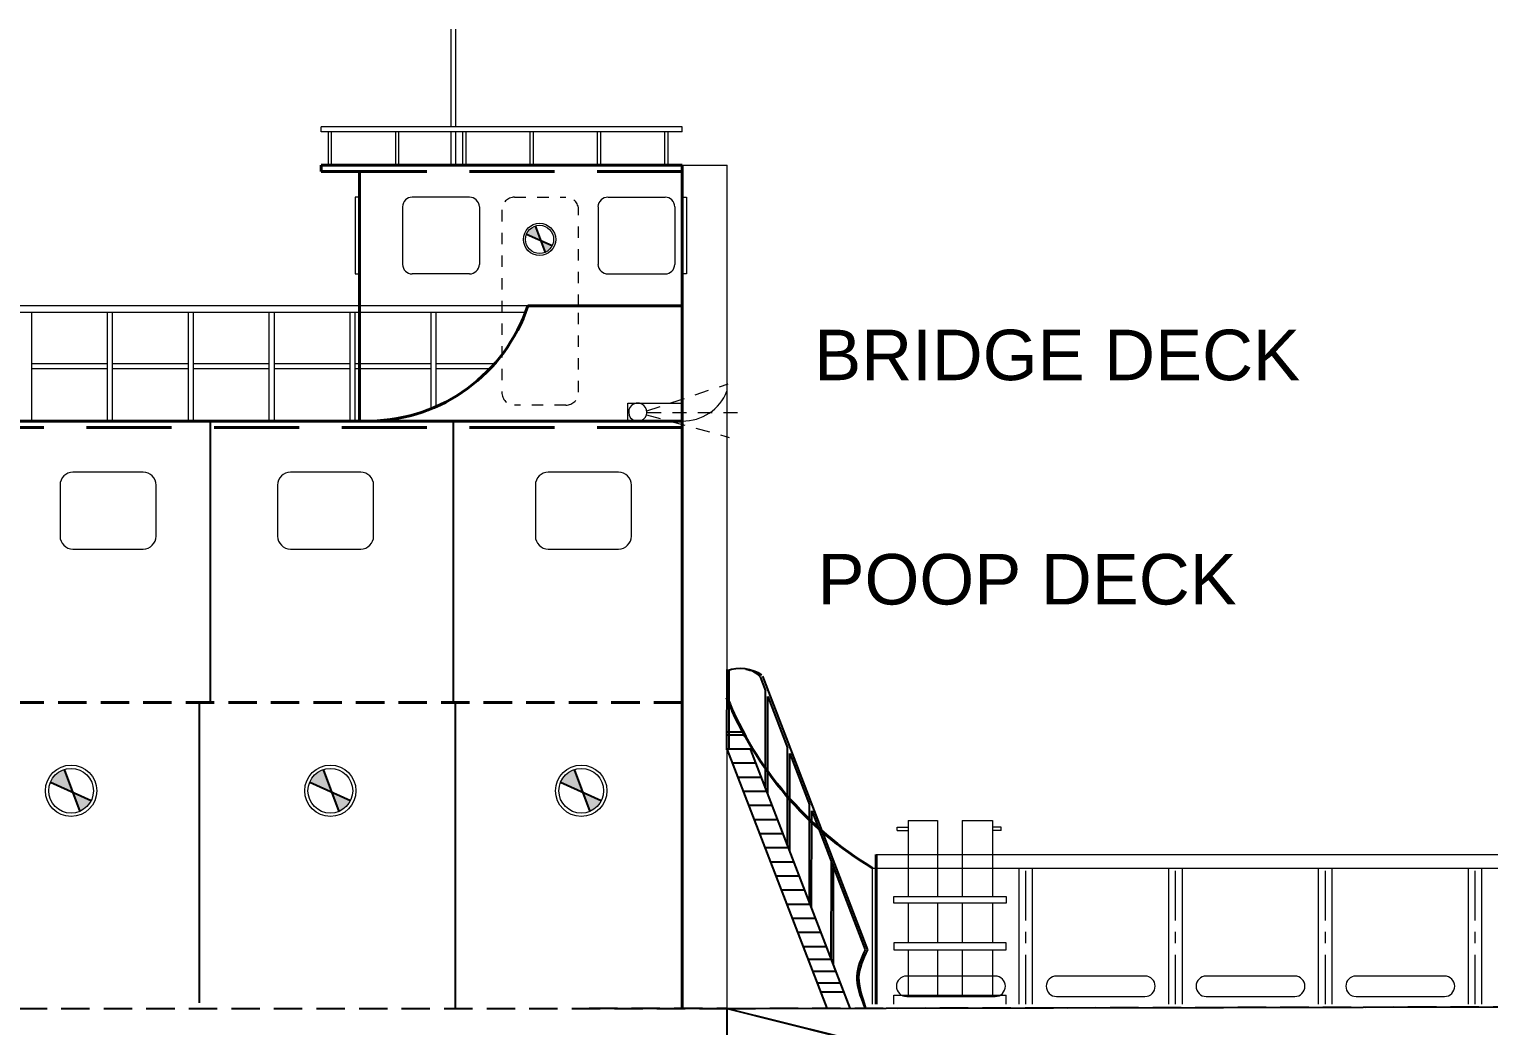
# Model space of a CAD drawing. Header units: inches. Extents: x 11 to 128, y 20 to 108.
# Drawn here: x 27.15 to 40.01, y 86.34 to 95.12 of the extents above; entities that cross this region are included whole.
import ezdxf

# ---------------------------------------------------------------- set-up
doc = ezdxf.new("R2010")
doc.units = ezdxf.units.IN
doc.header["$MEASUREMENT"] = 0
for name, pattern in [('CENTER', [2, 1.25, -0.25, 0.25, -0.25]), ('DASHED', [19.05, 12.7, -6.35]), ('DASHEDX2', [1.5, 1, -0.5]), ('HIDDEN', [0.375, 0.25, -0.125])]:
    doc.linetypes.add(name, pattern=pattern)
for name, color, linetype, lineweight in [('B.line', 7, 'Continuous', 25), ('Deck', 165, 'Continuous', 40), ('Door', 255, 'Continuous', 13), ('Fixtures', 255, 'Continuous', 18), ('Frame.SP', 255, 'Continuous', 18), ('hatch', 8, 'Continuous', 9), ('IN-LINE', 255, 'Continuous', 25), ('Railing', 255, 'Continuous', 9), ('Window', 5, 'Continuous', 13)]:
    doc.layers.add(name, color=color, linetype=linetype, lineweight=lineweight)
for name, color, linetype in [('bulkhead', 1, 'Continuous'), ('frame', 255, 'Continuous'), ('PROPELLER', 1, 'Continuous'), ('Text', 255, 'Continuous'), ('wl 2', 3, 'Continuous')]:
    doc.layers.add(name, color=color, linetype=linetype)
doc.layers.add('Hide', color=255, linetype='Continuous', lineweight=13, plot=False)
doc.styles.get("Standard").update_dxf_attribs({"font": 'arial.ttf'})

msp = doc.modelspace()

# ---------------------------------------------------------------- hatches: boundary and pattern name
at = {"layer": 'hatch'}
h = msp.add_hatch(color=256, dxfattribs=at)
h.paths.add_polyline_path([(31.654, 93.263), (31.694, 93.156, 0.182022), (31.758, 93.216)])
h.paths.add_polyline_path([(31.654, 93.263), (31.607, 93.389, 0.21728), (31.532, 93.318)])
h = msp.add_hatch(color=256, dxfattribs=at)
h.paths.add_polyline_path([(31.654, 93.263), (31.694, 93.156, 0.182022), (31.758, 93.216)])
h.paths.add_polyline_path([(31.654, 93.263), (31.607, 93.389, 0.21728), (31.532, 93.318)])
h = msp.add_hatch(color=256, dxfattribs=at)
h.paths.add_polyline_path([(27.529, 88.399), (27.593, 88.229, 0.182022), (27.694, 88.324)])
h.paths.add_polyline_path([(27.529, 88.399), (27.455, 88.599, 0.21728), (27.335, 88.487)])
h = msp.add_hatch(color=256, dxfattribs=at)
h.paths.add_polyline_path([(27.529, 88.399), (27.593, 88.229, 0.182022), (27.694, 88.324)])
h.paths.add_polyline_path([(27.529, 88.399), (27.455, 88.599, 0.21728), (27.335, 88.487)])
h = msp.add_hatch(color=256, dxfattribs=at)
h.paths.add_polyline_path([(29.814, 88.399), (29.877, 88.229, 0.182022), (29.979, 88.324)])
h.paths.add_polyline_path([(29.814, 88.399), (29.739, 88.599, 0.21728), (29.62, 88.487)])
h = msp.add_hatch(color=256, dxfattribs=at)
h.paths.add_polyline_path([(29.814, 88.399), (29.877, 88.229, 0.182022), (29.979, 88.324)])
h.paths.add_polyline_path([(29.814, 88.399), (29.739, 88.599, 0.21728), (29.62, 88.487)])
h = msp.add_hatch(color=256, dxfattribs=at)
h.paths.add_polyline_path([(32.025, 88.399), (32.088, 88.229, 0.182022), (32.19, 88.324)])
h.paths.add_polyline_path([(32.025, 88.399), (31.95, 88.599, 0.21728), (31.831, 88.487)])
h = msp.add_hatch(color=256, dxfattribs=at)
h.paths.add_polyline_path([(32.025, 88.399), (32.088, 88.229, 0.182022), (32.19, 88.324)])
h.paths.add_polyline_path([(32.025, 88.399), (31.95, 88.599, 0.21728), (31.831, 88.487)])

# ---------------------------------------------------------------- linework, layer by layer
at = {"color": 252}
for p, q in [((33.298, 88.93), (33.439, 88.93)), ((33.298, 88.93), (33.439, 88.93)), ((33.298, 88.904), (33.453, 88.904)), ((33.298, 88.904), (33.453, 88.904)), ((33.299, 88.781), (33.521, 88.781)), ((33.299, 88.781), (33.521, 88.781)), ((33.345, 88.656), (33.55, 88.656)), ((33.345, 88.656), (33.55, 88.656)), ((33.393, 88.532), (33.598, 88.532)), ((33.393, 88.532), (33.598, 88.532)), ((33.441, 88.408), (33.646, 88.408)), ((33.441, 88.408), (33.646, 88.408)), ((33.657, 88.408), (33.663, 88.408)), ((33.657, 88.408), (33.663, 88.408)), ((33.488, 88.283), (33.693, 88.283)), ((33.488, 88.283), (33.693, 88.283)), ((33.536, 88.159), (33.741, 88.159)), ((33.536, 88.159), (33.741, 88.159)), ((33.584, 88.035), (33.789, 88.035)), ((33.584, 88.035), (33.789, 88.035)), ((33.632, 87.91), (33.837, 87.91)), ((33.632, 87.91), (33.837, 87.91)), ((33.85, 87.91), (33.854, 87.91)), ((33.85, 87.91), (33.854, 87.91)), ((33.68, 87.786), (33.884, 87.786)), ((33.68, 87.786), (33.884, 87.786)), ((33.728, 87.662), (33.932, 87.662)), ((33.728, 87.662), (33.932, 87.662)), ((33.775, 87.537), (33.98, 87.537)), ((33.775, 87.537), (33.98, 87.537)), ((33.823, 87.413), (34.027, 87.413)), ((33.823, 87.413), (34.027, 87.413)), ((34.043, 87.413), (34.045, 87.413)), ((34.043, 87.413), (34.045, 87.413)), ((33.871, 87.288), (34.075, 87.288)), ((33.871, 87.288), (34.075, 87.288)), ((33.919, 87.164), (34.123, 87.164)), ((33.919, 87.164), (34.123, 87.164)), ((33.967, 87.04), (34.17, 87.04)), ((33.967, 87.04), (34.17, 87.04)), ((34.011, 86.926), (34.217, 86.926)), ((34.011, 86.926), (34.217, 86.926)), ((34.05, 86.822), (34.254, 86.822)), ((34.05, 86.822), (34.254, 86.822)), ((34.091, 86.717), (34.294, 86.717)), ((34.091, 86.717), (34.294, 86.717)), ((34.12, 86.64), (34.323, 86.64)), ((34.12, 86.64), (34.323, 86.64))]:
    msp.add_line(p, q, dxfattribs=at)
at = {"linetype": 'HIDDEN'}
for p, q in [((18.805, 86.493), (33.299, 86.493)), ((18.805, 86.493), (33.299, 86.493)), ((18.805, 86.493), (33.299, 86.493)), ((33.299, 86.493), (51.769, 86.532))]:
    msp.add_line(p, q, dxfattribs=at)
at = {"linetype": 'ByBlock'}
msp.add_line((33.299, 86.493), (51.769, 86.532), dxfattribs=at)
at = {"layer": 'B.line'}
for p, q in [((31.607, 93.389), (31.694, 93.156)), ((31.607, 93.389), (31.694, 93.156)), ((31.532, 93.318), (31.758, 93.216)), ((31.532, 93.318), (31.758, 93.216)), ((27.455, 88.599), (27.593, 88.229)), ((27.455, 88.599), (27.593, 88.229)), ((29.739, 88.599), (29.877, 88.229)), ((29.739, 88.599), (29.877, 88.229)), ((31.95, 88.599), (32.088, 88.229)), ((31.95, 88.599), (32.088, 88.229)), ((27.335, 88.487), (27.694, 88.324)), ((27.335, 88.487), (27.694, 88.324)), ((29.62, 88.487), (29.979, 88.324)), ((29.62, 88.487), (29.979, 88.324)), ((31.831, 88.487), (32.19, 88.324)), ((31.831, 88.487), (32.19, 88.324))]:
    msp.add_line(p, q, dxfattribs=at)
at = {"layer": 'bulkhead'}
msp.add_line((33.298, 80.907), (33.299, 86.493), dxfattribs=at)
msp.add_line((33.298, 80.907), (33.299, 86.493), dxfattribs=at)
at = {"layer": 'Deck', "color": 7}
for p, q in [((32.903, 93.925), (29.721, 93.925)), ((32.903, 86.482), (32.903, 93.925)), ((30.059, 91.67), (30.059, 93.869)), ((32.903, 91.67), (25.7, 91.67))]:
    msp.add_line(p, q, dxfattribs=at)
at = {"layer": 'Deck'}
for p, q in [((29.721, 93.869), (29.721, 93.925)), ((32.903, 93.925), (29.721, 93.925)), ((29.721, 93.869), (29.721, 93.925)), ((32.903, 86.482), (32.903, 93.925)), ((30.059, 91.67), (30.059, 93.869)), ((32.903, 92.685), (31.542, 92.685)), ((32.903, 92.685), (31.542, 92.685)), ((32.903, 91.67), (25.7, 91.67))]:
    msp.add_line(p, q, dxfattribs=at)
at = {"layer": 'Deck', "color": 7, "ltscale": 3}
msp.add_line((30.059, 93.869), (29.721, 93.869), dxfattribs=at)
at = {"layer": 'Deck', "ltscale": 3}
msp.add_line((30.059, 93.869), (29.721, 93.869), dxfattribs=at)
at = {"layer": 'Deck', "color": 7, "linetype": 'HIDDEN', "ltscale": 3}
for p, q in [((32.903, 93.869), (30.059, 93.869)), ((32.903, 91.613), (25.7, 91.613))]:
    msp.add_line(p, q, dxfattribs=at)
at = {"layer": 'Deck', "linetype": 'HIDDEN', "ltscale": 3}
for p, q in [((32.903, 93.869), (30.059, 93.869)), ((32.903, 91.613), (25.7, 91.613))]:
    msp.add_line(p, q, dxfattribs=at)
at = {"layer": 'Deck', "color": 7, "linetype": 'HIDDEN'}
msp.add_line((32.903, 89.188), (18.805, 89.188), dxfattribs=at)
at = {"layer": 'Deck', "linetype": 'HIDDEN'}
msp.add_line((32.903, 89.188), (18.805, 89.188), dxfattribs=at)
at = {"layer": 'Deck', "ltscale": 5}
msp.add_line((34.611, 86.529), (34.611, 87.849), dxfattribs=at)
msp.add_line((34.611, 86.529), (34.611, 87.849), dxfattribs=at)
at = {"layer": 'Deck', "color": 7, "ltscale": 0.005}
msp.add_arc((30.135, 93.152), 1.482, 270.8263, 341.6274, dxfattribs=at)
at = {"layer": 'Deck', "ltscale": 0.005}
msp.add_arc((30.135, 93.152), 1.482, 270.8263, 341.6274, dxfattribs=at)
at = {"layer": 'Deck'}
msp.add_arc((36.185, 90.4), 3.115, 202.025, 239.005, dxfattribs=at)
msp.add_arc((36.185, 90.4), 3.115, 202.025, 239.005, dxfattribs=at)
at = {"layer": 'Door', "linetype": 'DASHED', "ltscale": 0.004}
for p, q in [((31.313, 93.53), (31.313, 91.923)), ((31.313, 93.53), (31.313, 91.923)), ((31.426, 93.643), (31.877, 93.643)), ((31.426, 93.643), (31.877, 93.643)), ((31.99, 92.685), (31.99, 93.53)), ((31.99, 92.685), (31.99, 93.53)), ((31.99, 91.923), (31.99, 92.685)), ((31.99, 91.923), (31.99, 92.685)), ((31.313, 91.923), (31.313, 91.923)), ((31.313, 91.923), (31.313, 91.923)), ((31.877, 91.811), (31.426, 91.811)), ((31.877, 91.811), (31.426, 91.811))]:
    msp.add_line(p, q, dxfattribs=at)
for centre, start, end in [((31.426, 93.53), 90, 180), ((31.426, 93.53), 90, 180), ((31.877, 93.53), 0, 90), ((31.877, 93.53), 0, 90), ((31.426, 91.923), 180, 270), ((31.426, 91.923), 180, 270), ((31.877, 91.923), 270, 0), ((31.877, 91.923), 270, 0)]:
    msp.add_arc(centre, 0.113, start, end, dxfattribs=at)
at = {"layer": 'Fixtures'}
for p, q in [((30.867, 94.543), (30.867, 95.124)), ((30.867, 94.264), (30.867, 95.124)), ((30.867, 94.543), (30.867, 95.124)), ((30.867, 94.264), (30.867, 95.124)), ((30.867, 93.925), (30.867, 94.218)), ((30.867, 93.925), (30.867, 94.218)), ((32.423, 91.669), (32.903, 91.669)), ((32.423, 91.669), (32.903, 91.669))]:
    msp.add_line(p, q, dxfattribs=at)
at = {"layer": 'Fixtures', "linetype": 'Continuous'}
for p, q in [((30.905, 95.124), (30.905, 94.264)), ((30.905, 95.124), (30.905, 94.264)), ((30.905, 94.218), (30.905, 93.925)), ((30.905, 94.218), (30.905, 93.925))]:
    msp.add_line(p, q, dxfattribs=at)
at = {"layer": 'Fixtures', "ltscale": 0.005}
for p, q in [((34.894, 88.15), (35.152, 88.15)), ((34.894, 88.15), (34.894, 87.729)), ((34.894, 88.15), (35.152, 88.15)), ((34.894, 88.15), (34.894, 87.729)), ((35.152, 88.15), (35.152, 87.729)), ((35.152, 88.15), (35.152, 87.729)), ((35.37, 88.15), (35.637, 88.15)), ((35.37, 88.15), (35.37, 87.729)), ((35.37, 88.15), (35.637, 88.15)), ((35.37, 88.15), (35.37, 87.729)), ((35.637, 88.15), (35.637, 87.729)), ((35.637, 88.15), (35.637, 87.729)), ((34.798, 88.09), (34.894, 88.09)), ((34.798, 88.06), (34.798, 88.09)), ((34.798, 88.09), (34.894, 88.09)), ((34.798, 88.06), (34.798, 88.09)), ((34.798, 88.06), (34.894, 88.06)), ((34.798, 88.06), (34.894, 88.06)), ((35.714, 88.09), (35.637, 88.09)), ((35.714, 88.09), (35.637, 88.09)), ((35.714, 88.06), (35.637, 88.06)), ((35.714, 88.06), (35.637, 88.06)), ((35.714, 88.06), (35.714, 88.09)), ((35.714, 88.06), (35.714, 88.09))]:
    msp.add_line(p, q, dxfattribs=at)
at = {"layer": 'Fixtures', "ltscale": 5}
msp.add_line((34.611, 87.849), (50.451, 87.849), dxfattribs=at)
msp.add_line((34.611, 87.849), (50.451, 87.849), dxfattribs=at)
at = {"layer": 'Fixtures', "linetype": 'DASHED', "ltscale": 0.5}
for p, q in [((34.894, 87.729), (34.894, 87.48)), ((34.894, 87.729), (34.894, 87.48)), ((35.152, 87.729), (35.152, 87.48)), ((35.152, 87.729), (35.152, 87.48)), ((35.37, 87.729), (35.37, 87.48)), ((35.37, 87.729), (35.37, 87.48)), ((35.637, 87.729), (35.637, 87.48)), ((35.637, 87.729), (35.637, 87.48)), ((34.894, 87.42), (34.894, 87.07)), ((34.894, 87.42), (34.894, 87.07)), ((35.152, 87.42), (35.152, 87.07)), ((35.152, 87.42), (35.152, 87.07)), ((35.37, 87.42), (35.37, 87.07)), ((35.37, 87.42), (35.37, 87.07)), ((35.637, 87.42), (35.637, 87.07)), ((35.637, 87.42), (35.637, 87.07)), ((34.894, 87.01), (34.894, 86.61)), ((34.894, 87.01), (34.894, 86.61)), ((35.152, 87.01), (35.152, 86.61)), ((35.152, 87.01), (35.152, 86.61)), ((35.37, 87.01), (35.37, 86.61)), ((35.37, 87.01), (35.37, 86.61)), ((35.637, 87.01), (35.637, 86.61)), ((35.637, 87.01), (35.637, 86.61)), ((34.769, 86.529), (34.769, 86.61)), ((34.769, 86.61), (35.759, 86.61)), ((34.769, 86.529), (34.769, 86.61)), ((34.769, 86.61), (35.759, 86.61)), ((35.759, 86.529), (35.759, 86.61)), ((35.759, 86.529), (35.759, 86.61))]:
    msp.add_line(p, q, dxfattribs=at)
at = {"layer": 'Fixtures'}
msp.add_lwpolyline([(32.423, 91.669), (32.423, 91.828), (32.903, 91.828), (32.903, 91.669)], dxfattribs=at)
msp.add_lwpolyline([(32.423, 91.669), (32.423, 91.828), (32.903, 91.828), (32.903, 91.669)], dxfattribs=at)
at = {"layer": 'Fixtures', "linetype": 'DASHED', "ltscale": 0.5}
for points in [[(34.769, 87.48), (35.759, 87.48), (35.759, 87.42), (34.769, 87.42)], [(34.769, 87.48), (35.759, 87.48), (35.759, 87.42), (34.769, 87.42)], [(34.769, 87.01), (35.759, 87.01), (35.759, 87.07), (34.769, 87.07)], [(34.769, 87.01), (35.759, 87.01), (35.759, 87.07), (34.769, 87.07)]]:
    msp.add_lwpolyline(points, close=True, dxfattribs=at)
at = {"layer": 'Fixtures'}
for points in [[(35.661, 86.778), (34.881, 86.778, 1), (34.881, 86.598), (35.661, 86.598, 1)], [(35.661, 86.778), (34.881, 86.778, 1), (34.881, 86.598), (35.661, 86.598, 1)], [(36.981, 86.778), (36.201, 86.778, 1), (36.201, 86.598), (36.981, 86.598, 1)], [(36.981, 86.778), (36.201, 86.778, 1), (36.201, 86.598), (36.981, 86.598, 1)], [(38.301, 86.778), (37.521, 86.778, 1), (37.521, 86.598), (38.301, 86.598, 1)], [(38.301, 86.778), (37.521, 86.778, 1), (37.521, 86.598), (38.301, 86.598, 1)], [(39.621, 86.778), (38.841, 86.778, 1), (38.841, 86.598), (39.621, 86.598, 1)], [(39.621, 86.778), (38.841, 86.778, 1), (38.841, 86.598), (39.621, 86.598, 1)]]:
    msp.add_lwpolyline(points, format="xyb", close=True, dxfattribs=at)
for centre, radius in [((31.646, 93.271), 0.142), ((31.646, 93.271), 0.142), ((27.517, 88.411), 0.226), ((27.517, 88.411), 0.226), ((29.802, 88.411), 0.226), ((29.802, 88.411), 0.226), ((32.013, 88.411), 0.226), ((32.013, 88.411), 0.226)]:
    msp.add_circle(centre, radius, dxfattribs=at)
for start, end in [(84.1972, 279.8817), (84.1972, 279.8817), (260.1183, 95.8028), (260.1183, 95.8028)]:
    msp.add_arc((32.511, 91.748), 0.0799, start, end, dxfattribs=at)
at = {"layer": 'frame', "color": 4}
for p, q in [((33.297, 88.773), (33.298, 89.479)), ((33.297, 88.773), (33.298, 89.479)), ((33.316, 88.773), (33.317, 89.479)), ((33.316, 88.773), (33.317, 89.479)), ((33.591, 89.415), (33.638, 89.292)), ((33.591, 89.415), (33.638, 89.292)), ((33.609, 89.422), (34.535, 87.009)), ((33.609, 89.422), (34.535, 87.009)), ((33.637, 88.431), (33.638, 89.292)), ((33.637, 88.431), (33.638, 89.292)), ((33.657, 88.381), (33.658, 89.242)), ((33.657, 88.381), (33.658, 89.242)), ((33.658, 89.242), (33.832, 88.789)), ((33.658, 89.242), (33.832, 88.789)), ((33.298, 88.773), (34.177, 86.494)), ((33.298, 88.773), (34.177, 86.494)), ((33.506, 88.773), (34.379, 86.495)), ((33.506, 88.773), (34.379, 86.495)), ((33.83, 87.929), (33.832, 88.789)), ((33.83, 87.929), (33.832, 88.789)), ((33.85, 87.879), (33.851, 88.739)), ((33.85, 87.879), (33.851, 88.739)), ((33.851, 88.739), (34.025, 88.286)), ((33.851, 88.739), (34.025, 88.286)), ((34.024, 87.427), (34.025, 88.286)), ((34.024, 87.427), (34.025, 88.286)), ((34.043, 87.376), (34.044, 88.235)), ((34.043, 87.376), (34.044, 88.235)), ((34.044, 88.235), (34.514, 87.009)), ((34.044, 88.235), (34.514, 87.009)), ((34.217, 86.919), (34.218, 87.782)), ((34.217, 86.919), (34.218, 87.782)), ((34.236, 86.877), (34.237, 87.732)), ((34.236, 86.877), (34.237, 87.732))]:
    msp.add_line(p, q, dxfattribs=at)
for centre, radius, start, end in [((33.415, 89.151), 0.337, 55.4877, 110.3664), ((33.415, 89.151), 0.337, 55.4877, 110.3664), ((33.447, 89.286), 0.194, 41.9869, 84.9431), ((33.447, 89.286), 0.194, 41.9869, 84.9431)]:
    msp.add_arc(centre, radius, start, end, dxfattribs=at)
at = {"layer": 'Frame.SP'}
for p in [(32.903, 93.925), (32.903, 93.925), (33.298, 86.482), (33.298, 86.482)]:
    msp.add_line(p, (33.298, 93.925), dxfattribs=at)
msp.add_arc((32.911, 92.085), 0.415, 268.8719, 338.5884, dxfattribs=at)
msp.add_arc((32.911, 92.085), 0.415, 268.8719, 338.5884, dxfattribs=at)
at = {"layer": 'hatch', "linetype": 'HIDDEN', "ltscale": 0.5}
for p, q in [((32.59, 91.759), (33.307, 91.998)), ((32.59, 91.759), (33.307, 91.998)), ((32.588, 91.725), (33.316, 91.526)), ((32.588, 91.725), (33.316, 91.526)), ((32.591, 91.745), (33.487, 91.745)), ((32.591, 91.745), (33.487, 91.745))]:
    msp.add_line(p, q, dxfattribs=at)
at = {"layer": 'hatch', "linetype": 'DASHED', "ltscale": 0.7}
msp.add_line((34.581, 86.529), (34.581, 87.729), dxfattribs=at)
msp.add_line((34.581, 86.529), (34.581, 87.729), dxfattribs=at)
msp.add_line((34.581, 86.529), (34.581, 87.729), dxfattribs=at)
msp.add_line((34.581, 86.529), (34.581, 87.729), dxfattribs=at)
at = {"layer": 'hatch', "linetype": 'DASHED', "ltscale": 0.5}
for p, q in [((35.871, 86.529), (35.871, 87.729)), ((35.871, 86.529), (35.871, 87.729)), ((35.991, 86.529), (35.991, 87.729)), ((35.991, 86.529), (35.991, 87.729)), ((37.191, 86.529), (37.191, 87.729)), ((37.191, 86.529), (37.191, 87.729)), ((37.311, 86.529), (37.311, 87.729)), ((37.311, 86.529), (37.311, 87.729)), ((38.511, 86.529), (38.511, 87.729)), ((38.511, 86.529), (38.511, 87.729)), ((38.631, 86.529), (38.631, 87.729)), ((38.631, 86.529), (38.631, 87.729)), ((39.831, 86.529), (39.831, 87.729)), ((39.831, 86.529), (39.831, 87.729)), ((39.951, 86.529), (39.951, 87.729)), ((39.951, 86.529), (39.951, 87.729))]:
    msp.add_line(p, q, dxfattribs=at)
at = {"layer": 'hatch', "color": 30, "linetype": 'CENTER', "ltscale": 0.35}
for p, q in [((35.931, 86.529), (35.931, 87.729)), ((35.931, 86.529), (35.931, 87.729)), ((37.251, 86.529), (37.251, 87.729)), ((37.251, 86.529), (37.251, 87.729)), ((38.571, 86.529), (38.571, 87.729)), ((38.571, 86.529), (38.571, 87.729)), ((39.891, 86.529), (39.891, 87.729)), ((39.891, 86.529), (39.891, 87.729))]:
    msp.add_line(p, q, dxfattribs=at)
at = {"layer": 'hatch'}
for centre, radius in [((31.646, 93.271), 0.124), ((31.646, 93.271), 0.124), ((27.517, 88.411), 0.197), ((27.517, 88.411), 0.197), ((29.802, 88.411), 0.197), ((29.802, 88.411), 0.197), ((32.013, 88.411), 0.197), ((32.013, 88.411), 0.197)]:
    msp.add_circle(centre, radius, dxfattribs=at)
at = {"layer": 'Hide', "linetype": 'ByBlock'}
msp.add_line((34.581, 87.729), (49.191, 87.729), dxfattribs=at)
msp.add_line((34.581, 87.729), (49.191, 87.729), dxfattribs=at)
at = {"layer": 'IN-LINE', "linetype": 'DASHED'}
for p, q in [((28.745, 89.188), (28.745, 91.67)), ((28.745, 89.188), (28.745, 91.67)), ((30.888, 89.188), (30.888, 91.67)), ((30.888, 89.188), (30.888, 91.67)), ((28.645, 89.188), (28.645, 86.541)), ((28.645, 89.188), (28.645, 86.541)), ((30.901, 89.188), (30.901, 86.493)), ((30.901, 89.188), (30.901, 86.493))]:
    msp.add_line(p, q, dxfattribs=at)
at = {"layer": 'PROPELLER', "color": 4, "linetype": 'Continuous'}
for points, knots in [([(34.514, 87.009), (34.48, 86.932), (34.41, 86.773), (34.467, 86.611), (34.513, 86.495)], [0, 0, 0, 0, 0.1477736, 0.3043126, 0.3043126, 0.3043126, 0.3043126]), ([(34.514, 87.009), (34.48, 86.932), (34.41, 86.773), (34.467, 86.611), (34.513, 86.495)], [0, 0, 0, 0, 0.1477736, 0.3043126, 0.3043126, 0.3043126, 0.3043126]), ([(34.535, 87.009), (34.498, 86.928), (34.424, 86.769), (34.485, 86.607), (34.519, 86.495)], [0, 0, 0, 0, 0.1553505, 0.3054232, 0.3054232, 0.3054232, 0.3054232]), ([(34.535, 87.009), (34.498, 86.928), (34.424, 86.769), (34.485, 86.607), (34.519, 86.495)], [0, 0, 0, 0, 0.1553505, 0.3054232, 0.3054232, 0.3054232, 0.3054232])]:
    msp.add_open_spline(points, degree=3, knots=knots, dxfattribs=at)
at = {"layer": 'Railing'}
for p, q in [((32.903, 94.264), (29.721, 94.264)), ((29.721, 94.218), (29.721, 94.264)), ((32.903, 94.264), (29.721, 94.264)), ((29.721, 94.218), (29.721, 94.264)), ((32.903, 94.218), (29.721, 94.218)), ((32.903, 94.218), (29.721, 94.218)), ((29.785, 93.925), (29.785, 94.218)), ((29.785, 93.925), (29.785, 94.218)), ((29.813, 93.925), (29.813, 94.218)), ((29.813, 93.925), (29.813, 94.218)), ((30.378, 93.925), (30.378, 94.218)), ((30.378, 93.925), (30.378, 94.218)), ((30.406, 93.925), (30.406, 94.218)), ((30.406, 93.925), (30.406, 94.218)), ((30.971, 93.925), (30.971, 94.218)), ((30.971, 93.925), (30.971, 94.218)), ((30.999, 93.925), (30.999, 94.218)), ((30.999, 93.925), (30.999, 94.218)), ((31.564, 93.925), (31.564, 94.218)), ((31.564, 93.925), (31.564, 94.218)), ((31.592, 93.925), (31.592, 94.218)), ((31.592, 93.925), (31.592, 94.218)), ((32.157, 93.925), (32.157, 94.218)), ((32.157, 93.925), (32.157, 94.218)), ((32.185, 93.925), (32.185, 94.218)), ((32.185, 93.925), (32.185, 94.218)), ((32.75, 93.925), (32.75, 94.218)), ((32.75, 93.925), (32.75, 94.218)), ((32.778, 93.925), (32.778, 94.218)), ((32.778, 93.925), (32.778, 94.218)), ((32.903, 94.218), (32.903, 94.264)), ((32.903, 94.218), (32.903, 94.264)), ((31.542, 92.685), (25.603, 92.685)), ((31.542, 92.685), (25.603, 92.685)), ((31.522, 92.628), (25.603, 92.628)), ((31.522, 92.628), (25.603, 92.628)), ((27.17, 91.67), (27.17, 92.628)), ((27.17, 91.67), (27.17, 92.628)), ((27.838, 91.67), (27.838, 92.628)), ((27.838, 91.67), (27.838, 92.628)), ((27.883, 91.67), (27.883, 92.628)), ((27.883, 91.67), (27.883, 92.628)), ((28.551, 91.67), (28.551, 92.628)), ((28.551, 91.67), (28.551, 92.628)), ((28.596, 91.67), (28.596, 92.628)), ((28.596, 91.67), (28.596, 92.628)), ((29.263, 91.67), (29.263, 92.628)), ((29.263, 91.67), (29.263, 92.628)), ((29.309, 91.67), (29.309, 92.628)), ((29.309, 91.67), (29.309, 92.628)), ((29.976, 91.67), (29.976, 92.628)), ((29.976, 91.67), (29.976, 92.628)), ((30.021, 91.67), (30.021, 92.628)), ((30.021, 91.67), (30.021, 92.628)), ((30.689, 91.777), (30.689, 92.628)), ((30.689, 91.777), (30.689, 92.628)), ((30.734, 91.796), (30.734, 92.628)), ((30.734, 91.796), (30.734, 92.628)), ((27.17, 92.177), (27.838, 92.177)), ((27.17, 92.177), (27.838, 92.177)), ((27.17, 92.132), (27.838, 92.132)), ((27.17, 92.132), (27.838, 92.132)), ((27.883, 92.177), (28.551, 92.177)), ((27.883, 92.177), (28.551, 92.177)), ((27.883, 92.132), (28.551, 92.132)), ((27.883, 92.132), (28.551, 92.132)), ((28.596, 92.177), (29.263, 92.177)), ((28.596, 92.177), (29.263, 92.177)), ((28.596, 92.132), (29.263, 92.132)), ((28.596, 92.132), (29.263, 92.132)), ((29.309, 92.177), (29.976, 92.177)), ((29.309, 92.177), (29.976, 92.177)), ((29.309, 92.132), (29.976, 92.132)), ((29.309, 92.132), (29.976, 92.132)), ((30.021, 92.177), (30.689, 92.177)), ((30.021, 92.177), (30.689, 92.177)), ((30.021, 92.132), (30.689, 92.132)), ((30.021, 92.132), (30.689, 92.132)), ((30.734, 92.177), (31.252, 92.177)), ((30.734, 92.177), (31.252, 92.177)), ((30.734, 92.132), (31.211, 92.132)), ((30.734, 92.132), (31.211, 92.132))]:
    msp.add_line(p, q, dxfattribs=at)
at = {"layer": 'Window'}
for p, q in [((30.439, 93.559), (30.439, 93.051)), ((30.439, 93.559), (30.439, 93.051)), ((31.028, 93.643), (30.523, 93.643)), ((31.028, 93.643), (30.523, 93.643)), ((31.115, 93.559), (31.115, 93.051)), ((31.115, 93.559), (31.115, 93.051)), ((32.161, 93.559), (32.161, 93.051)), ((32.161, 93.559), (32.161, 93.051)), ((32.249, 93.643), (32.753, 93.643)), ((32.249, 93.643), (32.753, 93.643)), ((32.837, 93.559), (32.837, 93.051)), ((32.837, 93.559), (32.837, 93.051)), ((31.028, 92.967), (30.523, 92.967)), ((31.028, 92.967), (30.523, 92.967)), ((32.249, 92.967), (32.753, 92.967)), ((32.249, 92.967), (32.753, 92.967))]:
    msp.add_line(p, q, dxfattribs=at)
for points in [[(30.059, 93.643), (30.02, 93.643), (30.02, 92.967), (30.059, 92.967)], [(30.059, 93.643), (30.02, 93.643), (30.02, 92.967), (30.059, 92.967)], [(32.903, 93.643), (32.942, 93.643), (32.942, 92.967), (32.903, 92.967)], [(32.903, 93.643), (32.942, 93.643), (32.942, 92.967), (32.903, 92.967)]]:
    msp.add_lwpolyline(points, close=True, dxfattribs=at)
for points in [[(27.533, 90.542), (28.153, 90.542, 0.414214), (28.266, 90.655), (28.266, 91.106, 0.414214), (28.153, 91.219), (27.533, 91.219, 0.414214), (27.42, 91.106), (27.42, 90.655, 0.414214)], [(27.533, 90.542), (28.153, 90.542, 0.414214), (28.266, 90.655), (28.266, 91.106, 0.414214), (28.153, 91.219), (27.533, 91.219, 0.414214), (27.42, 91.106), (27.42, 90.655, 0.414214)], [(29.45, 90.542), (30.07, 90.542, 0.414214), (30.183, 90.655), (30.183, 91.106, 0.414214), (30.07, 91.219), (29.45, 91.219, 0.414214), (29.337, 91.106), (29.337, 90.655, 0.414214)], [(29.45, 90.542), (30.07, 90.542, 0.414214), (30.183, 90.655), (30.183, 91.106, 0.414214), (30.07, 91.219), (29.45, 91.219, 0.414214), (29.337, 91.106), (29.337, 90.655, 0.414214)], [(31.722, 90.542), (32.342, 90.542, 0.414214), (32.455, 90.655), (32.455, 91.106, 0.414214), (32.342, 91.219), (31.722, 91.219, 0.414214), (31.609, 91.106), (31.609, 90.655, 0.414214)], [(31.722, 90.542), (32.342, 90.542, 0.414214), (32.455, 90.655), (32.455, 91.106, 0.414214), (32.342, 91.219), (31.722, 91.219, 0.414214), (31.609, 91.106), (31.609, 90.655, 0.414214)]]:
    msp.add_lwpolyline(points, format="xyb", close=True, dxfattribs=at)
for centre, radius, start, end in [((30.523, 93.559), 0.084, 90, 180), ((30.523, 93.559), 0.084, 90, 180), ((31.025, 93.553), 0.0905, 4.1008, 88.3026), ((31.025, 93.553), 0.0905, 4.1008, 88.3026), ((32.251, 93.553), 0.0905, 91.6974, 175.8992), ((32.251, 93.553), 0.0905, 91.6974, 175.8992), ((32.753, 93.559), 0.084, 0, 90), ((32.753, 93.559), 0.084, 0, 90), ((30.523, 93.051), 0.084, 180, 270), ((30.523, 93.051), 0.084, 180, 270), ((31.025, 93.057), 0.0905, 271.6974, 355.8992), ((31.025, 93.057), 0.0905, 271.6974, 355.8992), ((32.251, 93.057), 0.0905, 184.1008, 268.3026), ((32.251, 93.057), 0.0905, 184.1008, 268.3026), ((32.753, 93.051), 0.084, 270, 0), ((32.753, 93.051), 0.084, 270, 0)]:
    msp.add_arc(centre, radius, start, end, dxfattribs=at)
at = {"layer": 'wl 2', "color": 253, "linetype": 'HIDDEN', "true_color": 0x9898cc}
msp.add_line((32.082, 86.494), (33.296, 86.494), dxfattribs=at)
msp.add_line((32.082, 86.494), (33.296, 86.494), dxfattribs=at)
at = {"layer": 'wl 2', "linetype": 'DASHEDX2'}
for q in [(51.776, 81.856), (51.774, 81.863)]:
    msp.add_line((33.299, 86.493), q, dxfattribs=at)

# ---------------------------------------------------------------- texts
at = {"layer": 'Text', "ltscale": 800}
for s, height, p in [('BRIDGE DECK', 0.44489, (34.066, 92.03)), ('POOP DECK', 0.4449, (34.095, 90.053))]:
    msp.add_text(s, height=height, dxfattribs=at).set_placement(p)

doc.saveas('drawing.dxf')
